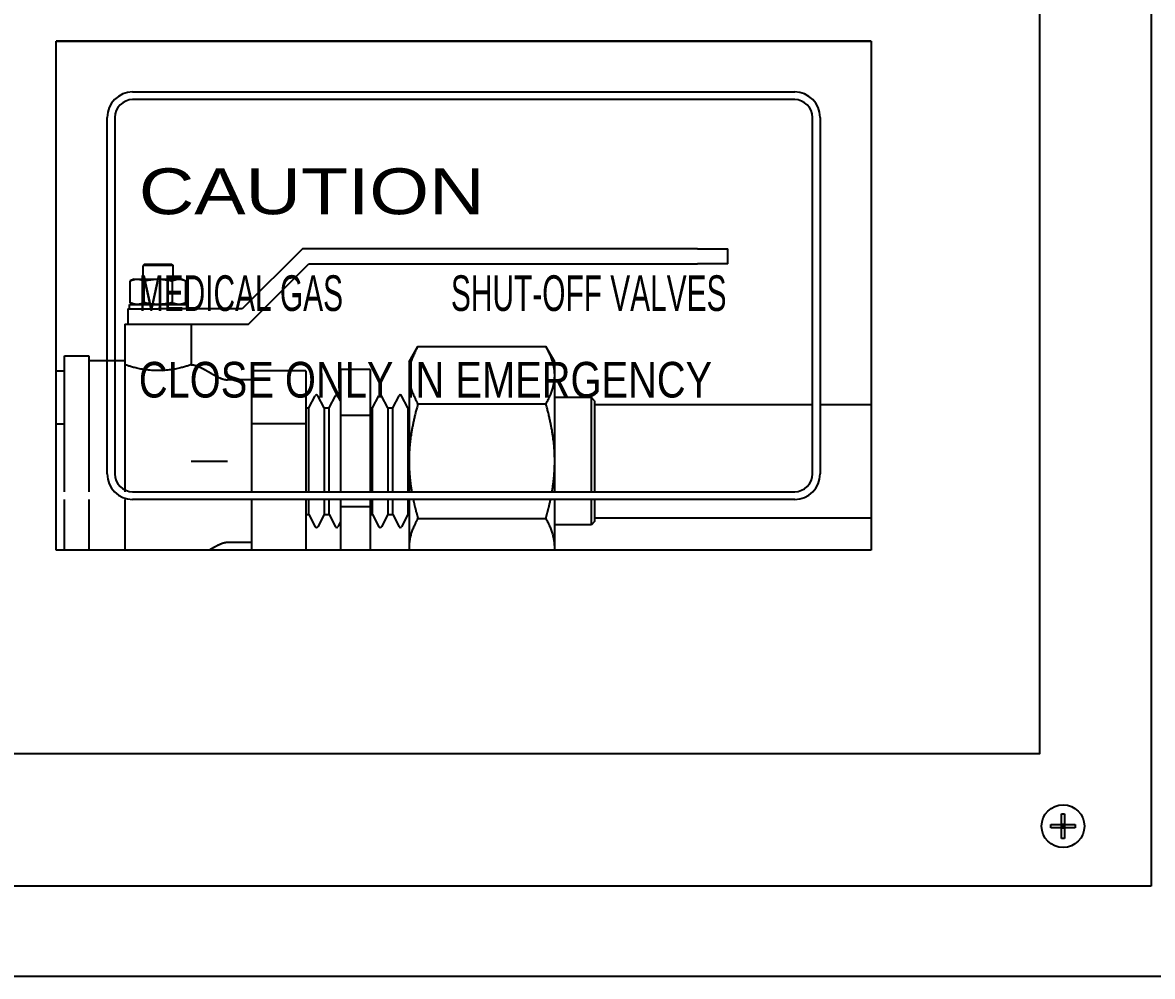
# Model space of a CAD drawing. Header units: millimetres. Extents: x 10903 to 284569, y 2319 to 62017.
# Drawn here: x 239135 to 239689, y 18832 to 19300 of the extents above; entities that cross this region are included whole.
import ezdxf

# ---------------------------------------------------------------- set-up
doc = ezdxf.new("R2010")
doc.units = ezdxf.units.MM
doc.layers.add('cps', color=7, linetype='Continuous')
doc.layers.add('CPST', color=6, linetype='Continuous')
doc.styles.add('SANSSERIF', font='sas_____.pfb', dxfattribs={"height": 10})

msp = doc.modelspace()

# ---------------------------------------------------------------- linework, layer by layer
at = {"layer": 'cps'}
for p, q in [((239688.83, 21143.95), (239688.83, 18875.75)), ((239551.35, 19290.7), (239151.35, 19290.7)), ((239151.35, 19290.7), (239551.35, 19290.7)), ((239151.35, 19290.7), (239551.35, 19290.7)), ((239551.35, 19290.7), (239151.35, 19290.7)), ((239151.35, 19040.7), (239151.35, 19290.7)), ((239551.35, 19290.7), (239551.35, 19040.7)), ((239551.35, 19290.7), (239551.35, 19040.7)), ((239188.85, 19265.7), (239513.85, 19265.7)), ((239188.85, 19265.7), (239513.85, 19265.7)), ((239513.85, 19261.95), (239188.85, 19261.95)), ((239513.85, 19261.95), (239188.85, 19261.95)), ((239176.35, 19078.2), (239176.35, 19253.2)), ((239176.35, 19078.2), (239176.35, 19253.2)), ((239180.1, 19253.2), (239180.1, 19078.2)), ((239180.1, 19253.2), (239180.1, 19078.2)), ((239522.6, 19078.2), (239522.6, 19253.2)), ((239522.6, 19078.2), (239522.6, 19253.2)), ((239526.35, 19253.2), (239526.35, 19078.2)), ((239526.35, 19253.2), (239526.35, 19078.2)), ((239188.85, 19069.45), (239513.85, 19069.45)), ((239188.85, 19069.45), (239513.85, 19069.45)), ((239513.85, 19065.7), (239188.85, 19065.7)), ((239513.85, 19065.7), (239188.85, 19065.7)), ((239551.35, 19040.7), (239151.35, 19040.7)), ((239551.35, 19040.7), (239151.35, 19040.7)), ((239644.8, 18911.25), (239646.36, 18911.25)), ((239644.8, 18906.03), (239644.8, 18911.25)), ((239646.36, 18911.25), (239646.36, 18906.03)), ((239639.58, 18906.03), (239644.8, 18906.03)), ((239639.58, 18904.47), (239639.58, 18906.03)), ((239644.8, 18904.47), (239639.58, 18904.47)), ((239646.36, 18906.03), (239644.8, 18906.03)), ((239644.8, 18906.03), (239645.58, 18905.25)), ((239644.8, 18904.47), (239644.8, 18906.03)), ((239645.58, 18905.25), (239644.8, 18905.25)), ((239645.58, 18905.25), (239644.8, 18904.47)), ((239644.8, 18904.47), (239646.36, 18904.47)), ((239644.8, 18899.25), (239644.8, 18904.47)), ((239645.58, 18905.25), (239646.36, 18906.03)), ((239645.58, 18906.03), (239645.58, 18905.25)), ((239646.36, 18905.25), (239645.58, 18905.25)), ((239646.36, 18904.47), (239645.58, 18905.25)), ((239645.58, 18905.25), (239645.58, 18904.47)), ((239646.36, 18906.03), (239646.36, 18904.47)), ((239646.36, 18906.03), (239651.58, 18906.03)), ((239646.36, 18904.47), (239646.36, 18899.25)), ((239651.58, 18904.47), (239646.36, 18904.47)), ((239651.58, 18906.03), (239651.58, 18904.47)), ((239646.36, 18899.25), (239644.8, 18899.25)), ((239688.83, 18875.75), (238682.33, 18875.75)), ((239733.08, 18831.5), (238638.08, 18831.5))]:
    msp.add_line(p, q, dxfattribs=at)
at = {"layer": 'cps', "color": 8}
for p, q in [((239272.26, 19188.76), (239242.67, 19159.17)), ((239272.26, 19188.76), (239242.67, 19159.17)), ((239466.2, 19188.76), (239272.26, 19188.76)), ((239466.2, 19188.76), (239272.26, 19188.76)), ((239466.2, 19188.76), (239480.99, 19188.76)), ((239466.2, 19188.76), (239480.99, 19188.76)), ((239480.99, 19181.37), (239480.99, 19188.76)), ((239480.99, 19181.37), (239480.99, 19188.76)), ((239194.69, 19181.22), (239193.95, 19180.48)), ((239194.69, 19181.22), (239193.95, 19180.48)), ((239201.35, 19180.48), (239193.95, 19180.48)), ((239193.95, 19173.82), (239193.95, 19180.48)), ((239193.95, 19173.82), (239193.95, 19180.48)), ((239201.35, 19180.48), (239193.95, 19180.48)), ((239194.69, 19181.22), (239201.35, 19181.22)), ((239194.69, 19181.22), (239201.35, 19181.22)), ((239201.35, 19181.22), (239208.01, 19181.22)), ((239201.35, 19181.22), (239208.01, 19181.22)), ((239208.75, 19180.48), (239201.35, 19180.48)), ((239208.75, 19180.48), (239201.35, 19180.48)), ((239208.01, 19181.22), (239208.75, 19180.48)), ((239208.01, 19181.22), (239208.75, 19180.48)), ((239208.75, 19173.82), (239208.75, 19180.48)), ((239208.75, 19173.82), (239208.75, 19180.48)), ((239245.74, 19151.77), (239275.33, 19181.37)), ((239245.74, 19151.77), (239275.33, 19181.37)), ((239275.33, 19181.37), (239466.2, 19181.37)), ((239275.33, 19181.37), (239466.2, 19181.37)), ((239480.99, 19181.37), (239466.2, 19181.37)), ((239480.99, 19181.37), (239466.2, 19181.37)), ((239189.51, 19173.82), (239187.68, 19172.96)), ((239189.51, 19173.82), (239187.68, 19172.96)), ((239189.51, 19173.82), (239201.35, 19173.82)), ((239189.51, 19173.82), (239201.35, 19173.82)), ((239201.35, 19173.82), (239213.19, 19173.82)), ((239201.35, 19173.82), (239213.19, 19173.82)), ((239213.19, 19173.82), (239215.02, 19172.96)), ((239213.19, 19173.82), (239215.02, 19172.96)), ((239187.68, 19162.25), (239187.68, 19172.96)), ((239187.68, 19162.25), (239187.68, 19172.96)), ((239194.51, 19162.25), (239194.51, 19172.96)), ((239194.51, 19162.25), (239194.51, 19172.96)), ((239208.18, 19172.96), (239208.18, 19162.25)), ((239208.18, 19172.96), (239208.18, 19162.25)), ((239215.02, 19162.25), (239215.02, 19172.96)), ((239215.02, 19162.25), (239215.02, 19172.96)), ((239189.51, 19161.39), (239187.68, 19162.25)), ((239189.51, 19161.39), (239187.68, 19162.25)), ((239213.19, 19161.39), (239215.02, 19162.25)), ((239213.19, 19161.39), (239215.02, 19162.25)), ((239186.55, 19159.17), (239186.55, 19151.77)), ((239186.55, 19159.17), (239201.35, 19159.17)), ((239186.55, 19159.17), (239201.35, 19159.17)), ((239186.55, 19159.17), (239186.55, 19151.77)), ((239187.29, 19159.17), (239187.29, 19161.39)), ((239187.29, 19161.39), (239201.35, 19161.39)), ((239187.29, 19161.39), (239201.35, 19161.39)), ((239187.29, 19159.17), (239187.29, 19161.39)), ((239201.35, 19161.39), (239215.4, 19161.39)), ((239201.35, 19161.39), (239215.4, 19161.39)), ((239242.67, 19159.17), (239201.35, 19159.17)), ((239242.67, 19159.17), (239201.35, 19159.17)), ((239215.4, 19159.17), (239215.4, 19161.39)), ((239215.4, 19159.17), (239215.4, 19161.39)), ((239185.07, 19151.77), (239208.13, 19151.77)), ((239185.07, 19151.77), (239185.07, 19133.93)), ((239185.07, 19151.77), (239185.07, 19133.93)), ((239185.07, 19151.77), (239208.13, 19151.77)), ((239208.13, 19151.77), (239245.74, 19151.77)), ((239208.13, 19151.77), (239245.74, 19151.77)), ((239217.62, 19151.77), (239217.62, 19131.8)), ((239217.62, 19151.77), (239217.62, 19131.8)), ((239324.55, 19133.2), (239328.91, 19140.74)), ((239324.55, 19133.2), (239328.91, 19140.74)), ((239328.91, 19140.74), (239391.7, 19140.74)), ((239328.91, 19140.74), (239391.7, 19140.74)), ((239396.05, 19133.2), (239391.7, 19140.74)), ((239396.05, 19133.2), (239391.7, 19140.74)), ((239155.48, 19069.45), (239155.48, 19136.24)), ((239155.48, 19136.24), (239167.32, 19136.24)), ((239155.48, 19136.24), (239167.32, 19136.24)), ((239155.48, 19069.45), (239155.48, 19136.24)), ((239167.32, 19136.24), (239167.32, 19069.45)), ((239167.32, 19136.24), (239167.32, 19069.45)), ((239167.32, 19133.93), (239185.07, 19133.93)), ((239167.32, 19133.93), (239185.07, 19133.93)), ((239185.07, 19133.93), (239185.07, 19069.45)), ((239185.07, 19133.93), (239185.07, 19069.45)), ((239290.94, 19129.44), (239290.94, 19106.94)), ((239305.41, 19129.44), (239290.94, 19129.44)), ((239305.41, 19129.44), (239290.94, 19129.44)), ((239290.94, 19129.44), (239290.94, 19106.94)), ((239305.41, 19129.44), (239305.41, 19106.94)), ((239305.41, 19129.44), (239305.41, 19106.94)), ((239324.55, 19133.2), (239324.55, 19126.67)), ((239324.55, 19133.2), (239324.55, 19126.67)), ((239396.05, 19126.67), (239396.05, 19133.2)), ((239396.05, 19126.67), (239396.05, 19133.2)), ((239151.35, 19128.84), (239155.48, 19128.84)), ((239151.35, 19128.84), (239155.48, 19128.84)), ((239247.22, 19124.4), (239235.38, 19124.4)), ((239247.22, 19124.4), (239235.38, 19124.4)), ((239247.22, 19128.84), (239247.22, 19102.84)), ((239273.85, 19128.84), (239247.22, 19128.84)), ((239273.85, 19128.84), (239247.22, 19128.84)), ((239247.22, 19128.84), (239247.22, 19102.84)), ((239273.85, 19128.84), (239273.85, 19102.84)), ((239273.85, 19128.84), (239273.85, 19102.84)), ((239324.55, 19126.67), (239324.55, 19084.45)), ((239324.55, 19126.67), (239324.55, 19084.45)), ((239396.05, 19084.45), (239396.05, 19126.67)), ((239396.05, 19084.45), (239396.05, 19126.67)), ((239275.41, 19110.67), (239278.5, 19116.61)), ((239275.41, 19110.67), (239278.5, 19116.61)), ((239282.83, 19110.67), (239279.74, 19116.61)), ((239282.83, 19110.67), (239279.74, 19116.61)), ((239285.31, 19110.67), (239288.4, 19116.61)), ((239285.31, 19110.67), (239288.4, 19116.61)), ((239290.94, 19114.11), (239289.64, 19116.61)), ((239290.94, 19114.11), (239289.64, 19116.61)), ((239306.65, 19110.67), (239309.74, 19116.61)), ((239306.65, 19110.67), (239309.74, 19116.61)), ((239314.07, 19110.67), (239310.97, 19116.61)), ((239314.07, 19110.67), (239310.97, 19116.61)), ((239316.54, 19110.67), (239319.63, 19116.61)), ((239316.54, 19110.67), (239319.63, 19116.61)), ((239323.96, 19110.67), (239320.87, 19116.61)), ((239323.96, 19110.67), (239320.87, 19116.61)), ((239328.91, 19112.6), (239391.7, 19112.6)), ((239328.91, 19112.6), (239391.7, 19112.6)), ((239414.04, 19115.7), (239396.05, 19115.7)), ((239414.04, 19115.7), (239396.05, 19115.7)), ((239414.04, 19111.52), (239414.04, 19115.7)), ((239415.66, 19114.08), (239414.04, 19115.7)), ((239415.66, 19114.08), (239414.04, 19115.7)), ((239414.04, 19111.52), (239414.04, 19115.7)), ((239415.66, 19114.08), (239415.66, 19110.11)), ((239415.66, 19114.08), (239415.66, 19110.11)), ((239273.85, 19110.67), (239275.41, 19110.67)), ((239273.85, 19110.67), (239275.41, 19110.67)), ((239275.41, 19097.56), (239275.41, 19110.67)), ((239275.41, 19097.56), (239275.41, 19110.67)), ((239282.83, 19110.67), (239282.83, 19097.56)), ((239282.83, 19110.67), (239285.31, 19110.67)), ((239282.83, 19110.67), (239285.31, 19110.67)), ((239282.83, 19110.67), (239282.83, 19097.56)), ((239285.31, 19097.56), (239285.31, 19110.67)), ((239285.31, 19097.56), (239285.31, 19110.67)), ((239290.94, 19106.94), (239290.94, 19069.45)), ((239305.41, 19106.94), (239290.94, 19106.94)), ((239305.41, 19106.94), (239290.94, 19106.94)), ((239290.94, 19106.94), (239290.94, 19069.45)), ((239305.41, 19110.67), (239306.65, 19110.67)), ((239305.41, 19110.67), (239306.65, 19110.67)), ((239305.41, 19106.94), (239305.41, 19069.45)), ((239305.41, 19106.94), (239305.41, 19069.45)), ((239306.65, 19097.56), (239306.65, 19110.67)), ((239306.65, 19097.56), (239306.65, 19110.67)), ((239314.07, 19110.67), (239314.07, 19097.56)), ((239314.07, 19110.67), (239316.54, 19110.67)), ((239314.07, 19110.67), (239316.54, 19110.67)), ((239314.07, 19110.67), (239314.07, 19097.56)), ((239316.54, 19097.56), (239316.54, 19110.67)), ((239316.54, 19097.56), (239316.54, 19110.67)), ((239323.96, 19110.67), (239323.96, 19097.56)), ((239323.96, 19110.67), (239324.55, 19110.67)), ((239323.96, 19110.67), (239324.55, 19110.67)), ((239323.96, 19110.67), (239323.96, 19097.56)), ((239414.04, 19069.45), (239414.04, 19111.52)), ((239414.04, 19069.45), (239414.04, 19111.52)), ((239415.66, 19112.23), (239522.6, 19112.23)), ((239415.66, 19112.23), (239522.6, 19112.23)), ((239415.66, 19110.11), (239415.66, 19069.45)), ((239415.66, 19110.11), (239415.66, 19069.45)), ((239526.35, 19112.23), (239551.35, 19112.23)), ((239526.35, 19112.23), (239551.35, 19112.23)), ((239151.35, 19102.84), (239155.48, 19102.84)), ((239151.35, 19102.84), (239155.48, 19102.84)), ((239273.85, 19102.84), (239247.22, 19102.84)), ((239247.22, 19102.84), (239247.22, 19069.45)), ((239247.22, 19102.84), (239247.22, 19069.45)), ((239273.85, 19102.84), (239247.22, 19102.84)), ((239273.85, 19102.84), (239273.85, 19069.45)), ((239273.85, 19102.84), (239273.85, 19069.45)), ((239275.41, 19069.45), (239275.41, 19097.56)), ((239275.41, 19069.45), (239275.41, 19097.56)), ((239282.83, 19097.56), (239282.83, 19069.45)), ((239282.83, 19097.56), (239282.83, 19069.45)), ((239285.31, 19069.45), (239285.31, 19097.56)), ((239285.31, 19069.45), (239285.31, 19097.56)), ((239306.65, 19069.45), (239306.65, 19097.56)), ((239306.65, 19069.45), (239306.65, 19097.56)), ((239314.07, 19097.56), (239314.07, 19069.45)), ((239314.07, 19097.56), (239314.07, 19069.45)), ((239316.54, 19069.45), (239316.54, 19097.56)), ((239316.54, 19069.45), (239316.54, 19097.56)), ((239323.96, 19097.56), (239323.96, 19069.45)), ((239323.96, 19097.56), (239323.96, 19069.45)), ((239324.55, 19084.45), (239324.55, 19069.45)), ((239324.55, 19084.45), (239324.55, 19069.45)), ((239396.05, 19069.45), (239396.05, 19084.45)), ((239396.05, 19069.45), (239396.05, 19084.45)), ((239155.48, 19040.7), (239155.48, 19065.7)), ((239155.48, 19040.7), (239155.48, 19065.7)), ((239167.32, 19065.7), (239167.32, 19040.7)), ((239167.32, 19065.7), (239167.32, 19040.7)), ((239185.07, 19065.7), (239185.07, 19040.7)), ((239185.07, 19065.7), (239185.07, 19040.7)), ((239247.22, 19065.7), (239247.22, 19040.7)), ((239247.22, 19065.7), (239247.22, 19040.7)), ((239273.85, 19065.7), (239273.85, 19040.7)), ((239273.85, 19065.7), (239273.85, 19040.7)), ((239275.41, 19058.23), (239275.41, 19065.7)), ((239275.41, 19058.23), (239275.41, 19065.7)), ((239282.83, 19065.7), (239282.83, 19058.23)), ((239282.83, 19065.7), (239282.83, 19058.23)), ((239285.31, 19058.23), (239285.31, 19065.7)), ((239285.31, 19058.23), (239285.31, 19065.7)), ((239290.94, 19065.7), (239290.94, 19061.96)), ((239290.94, 19065.7), (239290.94, 19061.96)), ((239305.41, 19065.7), (239305.41, 19061.96)), ((239305.41, 19065.7), (239305.41, 19061.96)), ((239306.65, 19058.23), (239306.65, 19065.7)), ((239306.65, 19058.23), (239306.65, 19065.7)), ((239314.07, 19065.7), (239314.07, 19058.23)), ((239314.07, 19065.7), (239314.07, 19058.23)), ((239316.54, 19058.23), (239316.54, 19065.7)), ((239316.54, 19058.23), (239316.54, 19065.7)), ((239323.96, 19065.7), (239323.96, 19058.23)), ((239323.96, 19065.7), (239323.96, 19058.23)), ((239324.55, 19065.7), (239324.55, 19042.23)), ((239324.55, 19065.7), (239324.55, 19042.23)), ((239396.05, 19042.23), (239396.05, 19065.7)), ((239396.05, 19042.23), (239396.05, 19065.7)), ((239414.04, 19053.2), (239414.04, 19065.7)), ((239414.04, 19053.2), (239414.04, 19065.7)), ((239415.66, 19065.7), (239415.66, 19054.83)), ((239415.66, 19065.7), (239415.66, 19054.83)), ((239273.85, 19058.23), (239275.41, 19058.23)), ((239273.85, 19058.23), (239275.41, 19058.23)), ((239275.41, 19058.23), (239278.5, 19052.29)), ((239275.41, 19058.23), (239278.5, 19052.29)), ((239282.83, 19058.23), (239279.74, 19052.29)), ((239282.83, 19058.23), (239279.74, 19052.29)), ((239282.83, 19058.23), (239285.31, 19058.23)), ((239282.83, 19058.23), (239285.31, 19058.23)), ((239285.31, 19058.23), (239288.4, 19052.29)), ((239285.31, 19058.23), (239288.4, 19052.29)), ((239290.94, 19061.96), (239290.94, 19040.7)), ((239305.41, 19061.96), (239290.94, 19061.96)), ((239305.41, 19061.96), (239290.94, 19061.96)), ((239290.94, 19061.96), (239290.94, 19040.7)), ((239305.41, 19061.96), (239305.41, 19040.7)), ((239305.41, 19061.96), (239305.41, 19040.7)), ((239305.41, 19058.23), (239306.65, 19058.23)), ((239305.41, 19058.23), (239306.65, 19058.23)), ((239306.65, 19058.23), (239309.74, 19052.29)), ((239306.65, 19058.23), (239309.74, 19052.29)), ((239314.07, 19058.23), (239310.97, 19052.29)), ((239314.07, 19058.23), (239310.97, 19052.29)), ((239314.07, 19058.23), (239316.54, 19058.23)), ((239314.07, 19058.23), (239316.54, 19058.23)), ((239316.54, 19058.23), (239319.63, 19052.29)), ((239316.54, 19058.23), (239319.63, 19052.29)), ((239323.96, 19058.23), (239320.87, 19052.29)), ((239323.96, 19058.23), (239320.87, 19052.29)), ((239323.96, 19058.23), (239324.55, 19058.23)), ((239323.96, 19058.23), (239324.55, 19058.23)), ((239290.94, 19054.79), (239289.64, 19052.29)), ((239290.94, 19054.79), (239289.64, 19052.29)), ((239328.91, 19056.31), (239391.7, 19056.31)), ((239328.91, 19056.31), (239391.7, 19056.31)), ((239414.04, 19053.2), (239396.05, 19053.2)), ((239414.04, 19053.2), (239396.05, 19053.2)), ((239415.66, 19054.83), (239414.04, 19053.2)), ((239415.66, 19054.83), (239414.04, 19053.2)), ((239415.66, 19056.68), (239551.35, 19056.68)), ((239415.66, 19056.68), (239551.35, 19056.68)), ((239247.22, 19044.5), (239235.38, 19044.5)), ((239247.22, 19044.5), (239235.38, 19044.5)), ((239324.55, 19042.23), (239324.55, 19040.7)), ((239324.55, 19042.23), (239324.55, 19040.7)), ((239396.05, 19040.7), (239396.05, 19042.23)), ((239396.05, 19040.7), (239396.05, 19042.23))]:
    msp.add_line(p, q, dxfattribs=at)
at = {"layer": 'cps'}
msp.add_circle((239645.58, 18905.25), 10.5, dxfattribs=at)
for centre, radius, start, end in [((239188.85, 19253.2), 12.5, 90, 180), ((239513.85, 19253.2), 12.5, 0, 90), ((239513.85, 19253.2), 12.5, 0, 90), ((239188.85, 19253.2), 8.75, 90, 180), ((239513.85, 19253.2), 8.75, 0, 90), ((239513.85, 19253.2), 8.75, 0, 90), ((239188.85, 19078.2), 12.5, 180, 270), ((239188.85, 19078.2), 8.75, 180, 270), ((239513.85, 19078.2), 12.5, 270, 0), ((239513.85, 19078.2), 8.75, 270, 0), ((239513.85, 19078.2), 8.75, 270, 0), ((239513.85, 19078.2), 12.5, 270, 0)]:
    msp.add_arc(centre, radius, start, end, dxfattribs=at)
at = {"layer": 'cps', "color": 8}
for centre, start, end in [((239279.12, 19116.29), 27.5, 152.5), ((239279.12, 19116.29), 27.5, 152.5), ((239289.02, 19116.29), 27.5, 152.5), ((239289.02, 19116.29), 27.5, 152.5), ((239310.36, 19116.29), 27.5, 152.5), ((239310.36, 19116.29), 27.5, 152.5), ((239320.25, 19116.29), 27.5, 152.5), ((239320.25, 19116.29), 27.5, 152.5), ((239279.12, 19052.61), 207.5, 332.5), ((239279.12, 19052.61), 207.5, 332.5), ((239289.02, 19052.61), 207.5, 332.5), ((239289.02, 19052.61), 207.5, 332.5), ((239310.36, 19052.61), 207.5, 332.5), ((239310.36, 19052.61), 207.5, 332.5), ((239320.25, 19052.61), 207.5, 332.5), ((239320.25, 19052.61), 207.5, 332.5)]:
    msp.add_arc(centre, 0.697, start, end, dxfattribs=at)
for points, weights in [([(239187.68, 19172.96), (239191.09, 19174.56), (239194.51, 19172.96)], [1, 1.15470053838, 1]), ([(239187.68, 19172.96), (239191.09, 19174.56), (239194.51, 19172.96)], [1, 1.15470053838, 1]), ([(239194.51, 19172.96), (239201.35, 19174.56), (239208.18, 19172.96)], [1, 1.15470053838, 1]), ([(239194.51, 19172.96), (239201.35, 19174.56), (239208.18, 19172.96)], [1, 1.15470053838, 1]), ([(239208.18, 19172.96), (239211.6, 19174.56), (239215.02, 19172.96)], [1, 1.15470053838, 1]), ([(239208.18, 19172.96), (239211.6, 19174.56), (239215.02, 19172.96)], [1, 1.15470053838, 1]), ([(239194.51, 19162.25), (239191.09, 19160.65), (239187.68, 19162.25)], [1, 1.15470053838, 1]), ([(239194.51, 19162.25), (239191.09, 19160.65), (239187.68, 19162.25)], [1, 1.15470053838, 1]), ([(239208.18, 19162.25), (239201.35, 19160.65), (239194.51, 19162.25)], [1, 1.15470053838, 1]), ([(239208.18, 19162.25), (239201.35, 19160.65), (239194.51, 19162.25)], [1, 1.15470053838, 1]), ([(239215.02, 19162.25), (239211.6, 19160.65), (239208.18, 19162.25)], [1, 1.15470053838, 1]), ([(239215.02, 19162.25), (239211.6, 19160.65), (239208.18, 19162.25)], [1, 1.15470053838, 1]), ([(239328.91, 19140.74), (239324.55, 19133.2), (239324.55, 19126.67)], [1.01981541865, 1.04818815859, 1]), ([(239328.91, 19140.74), (239324.55, 19133.2), (239324.55, 19126.67)], [1.01981541865, 1.04818815859, 1]), ([(239396.05, 19126.67), (239396.05, 19133.2), (239391.7, 19140.74)], [1, 1.04818815859, 1.01981541865]), ([(239396.05, 19126.67), (239396.05, 19133.2), (239391.7, 19140.74)], [1, 1.04818815859, 1.01981541865]), ([(239324.55, 19126.67), (239324.55, 19120.14), (239328.91, 19112.6)], [1, 1.04818815859, 1.01981541865]), ([(239324.55, 19126.67), (239324.55, 19120.14), (239328.91, 19112.6)], [1, 1.04818815859, 1.01981541865]), ([(239391.7, 19112.6), (239396.05, 19120.14), (239396.05, 19126.67)], [1.01981541865, 1.04818815859, 1]), ([(239391.7, 19112.6), (239396.05, 19120.14), (239396.05, 19126.67)], [1.01981541865, 1.04818815859, 1]), ([(239328.91, 19112.6), (239324.55, 19097.51), (239324.55, 19084.45)], [1.01981541865, 1.04818815859, 1]), ([(239328.91, 19112.6), (239324.55, 19097.51), (239324.55, 19084.45)], [1.01981541865, 1.04818815859, 1]), ([(239396.05, 19084.45), (239396.05, 19097.51), (239391.7, 19112.6)], [1, 1.04818815859, 1.01981541865]), ([(239396.05, 19084.45), (239396.05, 19097.51), (239391.7, 19112.6)], [1, 1.04818815859, 1.01981541865]), ([(239324.55, 19084.45), (239324.55, 19077.12), (239325.85, 19069.45)], [1, 1.02648243742, 1.02984197653]), ([(239324.55, 19084.45), (239324.55, 19077.12), (239325.85, 19069.45)], [1, 1.02648243742, 1.02984197653]), ([(239394.75, 19069.45), (239396.05, 19077.12), (239396.05, 19084.45)], [1.02984197653, 1.02648243742, 1]), ([(239394.75, 19069.45), (239396.05, 19077.12), (239396.05, 19084.45)], [1.02984197653, 1.02648243742, 1]), ([(239326.56, 19065.7), (239327.5, 19061.18), (239328.91, 19056.31)], [1.03011135966, 1.0288135657, 1.01981541865]), ([(239326.56, 19065.7), (239327.5, 19061.18), (239328.91, 19056.31)], [1.03011135966, 1.0288135657, 1.01981541865]), ([(239391.7, 19056.31), (239393.1, 19061.18), (239394.04, 19065.7)], [1.01981541865, 1.0288135657, 1.03011135966]), ([(239391.7, 19056.31), (239393.1, 19061.18), (239394.04, 19065.7)], [1.01981541865, 1.0288135657, 1.03011135966]), ([(239328.91, 19056.31), (239324.55, 19048.76), (239324.55, 19042.23)], [1.01981541865, 1.04818815859, 1]), ([(239328.91, 19056.31), (239324.55, 19048.76), (239324.55, 19042.23)], [1.01981541865, 1.04818815859, 1]), ([(239396.05, 19042.23), (239396.05, 19048.76), (239391.7, 19056.31)], [1, 1.04818815859, 1.01981541865]), ([(239396.05, 19042.23), (239396.05, 19048.76), (239391.7, 19056.31)], [1, 1.04818815859, 1.01981541865]), ([(239324.55, 19042.23), (239324.55, 19041.47), (239324.61, 19040.7)], [1, 1.00541307684, 1.00986007001]), ([(239324.55, 19042.23), (239324.55, 19041.47), (239324.61, 19040.7)], [1, 1.00541307684, 1.00986007001]), ([(239396, 19040.7), (239396.05, 19041.47), (239396.05, 19042.23)], [1.00986007001, 1.00541307684, 1]), ([(239396, 19040.7), (239396.05, 19041.47), (239396.05, 19042.23)], [1.00986007001, 1.00541307684, 1])]:
    msp.add_rational_spline(points, weights, degree=2, dxfattribs=at)
for points, degree, knots in [([(239217.62, 19131.8), (239217.62, 19131.8), (239217.52, 19131.76), (239217.11, 19131.62), (239216.79, 19131.52), (239215.96, 19131.25), (239215.44, 19131.09), (239214.25, 19130.74), (239213.57, 19130.56), (239212.14, 19130.2), (239211.33, 19130.01), (239209.56, 19129.66), (239208.6, 19129.49), (239206.6, 19129.21), (239205.55, 19129.1), (239203.44, 19128.95), (239202.38, 19128.91), (239200.32, 19128.91), (239199.25, 19128.95), (239197.14, 19129.1), (239196.1, 19129.21), (239194.1, 19129.49), (239193.14, 19129.66), (239191.37, 19130.01), (239190.56, 19130.2), (239189.12, 19130.56), (239188.45, 19130.74), (239187.26, 19131.09), (239186.74, 19131.25), (239185.9, 19131.52), (239185.59, 19131.62), (239185.17, 19131.76), (239185.07, 19131.8), (239185.07, 19131.8)], 3, [16.722796, 16.722796, 16.722796, 16.722796, 18.812593, 18.812593, 20.90239, 20.90239, 22.992187, 22.992187, 25.081984, 25.081984, 27.172886, 27.172886, 29.263788, 29.263788, 31.354689, 31.354689, 33.445591, 33.445591, 35.536493, 35.536493, 37.627395, 37.627395, 39.718297, 39.718297, 41.809198, 41.809198, 43.898995, 43.898995, 45.988793, 45.988793, 48.07859, 48.07859, 50.168387, 50.168387, 50.168387, 50.168387]), ([(239217.62, 19131.8), (239217.62, 19131.8), (239217.52, 19131.76), (239217.11, 19131.62), (239216.79, 19131.52), (239215.96, 19131.25), (239215.44, 19131.09), (239214.25, 19130.74), (239213.57, 19130.56), (239212.14, 19130.2), (239211.33, 19130.01), (239209.56, 19129.66), (239208.6, 19129.49), (239206.6, 19129.21), (239205.55, 19129.1), (239203.44, 19128.95), (239202.38, 19128.91), (239200.32, 19128.91), (239199.25, 19128.95), (239197.14, 19129.1), (239196.1, 19129.21), (239194.1, 19129.49), (239193.14, 19129.66), (239191.37, 19130.01), (239190.56, 19130.2), (239189.12, 19130.56), (239188.45, 19130.74), (239187.26, 19131.09), (239186.74, 19131.25), (239185.9, 19131.52), (239185.59, 19131.62), (239185.17, 19131.76), (239185.07, 19131.8), (239185.07, 19131.8)], 3, [16.722796, 16.722796, 16.722796, 16.722796, 18.812593, 18.812593, 20.90239, 20.90239, 22.992187, 22.992187, 25.081984, 25.081984, 27.172886, 27.172886, 29.263788, 29.263788, 31.354689, 31.354689, 33.445591, 33.445591, 35.536493, 35.536493, 37.627395, 37.627395, 39.718297, 39.718297, 41.809198, 41.809198, 43.898995, 43.898995, 45.988793, 45.988793, 48.07859, 48.07859, 50.168387, 50.168387, 50.168387, 50.168387]), ([(239217.62, 19131.8), (239217.88, 19131.79), (239218.13, 19131.77), (239218.39, 19131.75), (239218.64, 19131.71), (239218.89, 19131.66), (239219.14, 19131.61), (239219.39, 19131.55), (239219.63, 19131.48), (239219.88, 19131.4), (239220.12, 19131.33), (239220.46, 19131.21), (239220.8, 19131.08), (239221.13, 19130.94), (239221.46, 19130.8), (239221.79, 19130.65), (239222.12, 19130.5), (239222.44, 19130.34), (239223, 19130.06), (239223.55, 19129.77), (239224.09, 19129.48), (239224.63, 19129.17), (239225.17, 19128.87), (239225.71, 19128.56), (239226.25, 19128.25), (239226.78, 19127.94), (239227.32, 19127.62), (239227.86, 19127.31), (239229.02, 19126.66), (239230.2, 19126.04), (239231.39, 19125.46), (239231.86, 19125.26), (239232.34, 19125.07), (239232.82, 19124.9), (239233.3, 19124.74), (239233.64, 19124.65), (239233.98, 19124.56), (239234.33, 19124.5), (239234.68, 19124.45), (239235.03, 19124.41), (239235.38, 19124.4)], 1, [0, 0, 0.101689, 0.203377, 0.305066, 0.406755, 0.508443, 0.610132, 0.711821, 0.813509, 0.915198, 1.016887, 1.16095, 1.305013, 1.449076, 1.593139, 1.737202, 1.881265, 2.025327, 2.273548, 2.521768, 2.769988, 3.018208, 3.266428, 3.514648, 3.762868, 4.011088, 4.259308, 4.507528, 5.039454, 5.571381, 6.103307, 6.307206, 6.511106, 6.715005, 6.918904, 7.059297, 7.199689, 7.340081, 7.480474, 7.620866, 7.761258, 7.761258]), ([(239217.62, 19131.8), (239217.88, 19131.79), (239218.13, 19131.77), (239218.39, 19131.75), (239218.64, 19131.71), (239218.89, 19131.66), (239219.14, 19131.61), (239219.39, 19131.55), (239219.63, 19131.48), (239219.88, 19131.4), (239220.12, 19131.33), (239220.46, 19131.21), (239220.8, 19131.08), (239221.13, 19130.94), (239221.46, 19130.8), (239221.79, 19130.65), (239222.12, 19130.5), (239222.44, 19130.34), (239223, 19130.06), (239223.55, 19129.77), (239224.09, 19129.48), (239224.63, 19129.17), (239225.17, 19128.87), (239225.71, 19128.56), (239226.25, 19128.25), (239226.78, 19127.94), (239227.32, 19127.62), (239227.86, 19127.31), (239229.02, 19126.66), (239230.2, 19126.04), (239231.39, 19125.46), (239231.86, 19125.26), (239232.34, 19125.07), (239232.82, 19124.9), (239233.3, 19124.74), (239233.64, 19124.65), (239233.98, 19124.56), (239234.33, 19124.5), (239234.68, 19124.45), (239235.03, 19124.41), (239235.38, 19124.4)], 1, [0, 0, 0.101689, 0.203377, 0.305066, 0.406755, 0.508443, 0.610132, 0.711821, 0.813509, 0.915198, 1.016887, 1.16095, 1.305013, 1.449076, 1.593139, 1.737202, 1.881265, 2.025327, 2.273548, 2.521768, 2.769988, 3.018208, 3.266428, 3.514648, 3.762868, 4.011088, 4.259308, 4.507528, 5.039454, 5.571381, 6.103307, 6.307206, 6.511106, 6.715005, 6.918904, 7.059297, 7.199689, 7.340081, 7.480474, 7.620866, 7.761258, 7.761258]), ([(239217.62, 19084.45), (239218.47, 19084.45), (239219.39, 19084.45), (239220.36, 19084.45), (239221.31, 19084.45), (239222.31, 19084.45), (239223.33, 19084.45), (239224.35, 19084.45), (239225.4, 19084.45), (239226.46, 19084.45), (239227.52, 19084.45), (239228.59, 19084.45), (239229.63, 19084.45), (239230.68, 19084.45), (239231.7, 19084.45), (239232.68, 19084.45), (239233.64, 19084.45), (239234.54, 19084.45), (239235.38, 19084.45)], 3, [0, 0, 0, 0, 0.167953, 0.167953, 0.167953, 0.332343, 0.332343, 0.332343, 0.497643, 0.497643, 0.497643, 0.66511, 0.66511, 0.66511, 0.834009, 0.834009, 0.834009, 1, 1, 1, 1]), ([(239217.62, 19084.45), (239218.47, 19084.45), (239219.39, 19084.45), (239220.36, 19084.45), (239221.31, 19084.45), (239222.31, 19084.45), (239223.33, 19084.45), (239224.35, 19084.45), (239225.4, 19084.45), (239226.46, 19084.45), (239227.52, 19084.45), (239228.59, 19084.45), (239229.63, 19084.45), (239230.68, 19084.45), (239231.7, 19084.45), (239232.68, 19084.45), (239233.64, 19084.45), (239234.54, 19084.45), (239235.38, 19084.45)], 3, [0, 0, 0, 0, 0.167953, 0.167953, 0.167953, 0.332343, 0.332343, 0.332343, 0.497643, 0.497643, 0.497643, 0.66511, 0.66511, 0.66511, 0.834009, 0.834009, 0.834009, 1, 1, 1, 1]), ([(239235.38, 19044.5), (239235.12, 19044.5), (239234.87, 19044.48), (239234.62, 19044.45), (239234.37, 19044.41), (239234.11, 19044.37), (239233.86, 19044.31), (239233.61, 19044.25), (239233.37, 19044.18), (239233.12, 19044.11), (239232.88, 19044.03), (239232.54, 19043.91), (239232.2, 19043.78), (239231.87, 19043.65), (239231.54, 19043.5), (239231.21, 19043.36), (239230.88, 19043.2), (239230.56, 19043.05), (239230.01, 19042.77), (239229.46, 19042.48), (239228.91, 19042.18), (239228.37, 19041.88), (239227.83, 19041.57), (239227.29, 19041.26), (239226.75, 19040.95), (239226.33, 19040.7)], 1, [0, 0, 0.101689, 0.203377, 0.305066, 0.406755, 0.508443, 0.610132, 0.711821, 0.813509, 0.915198, 1.016887, 1.16095, 1.305013, 1.449076, 1.593139, 1.737202, 1.881265, 2.025327, 2.273548, 2.521768, 2.769988, 3.018208, 3.266428, 3.514648, 3.762868, 3.961279, 3.961279]), ([(239235.38, 19044.5), (239235.12, 19044.5), (239234.87, 19044.48), (239234.62, 19044.45), (239234.37, 19044.41), (239234.11, 19044.37), (239233.86, 19044.31), (239233.61, 19044.25), (239233.37, 19044.18), (239233.12, 19044.11), (239232.88, 19044.03), (239232.54, 19043.91), (239232.2, 19043.78), (239231.87, 19043.65), (239231.54, 19043.5), (239231.21, 19043.36), (239230.88, 19043.2), (239230.56, 19043.05), (239230.01, 19042.77), (239229.46, 19042.48), (239228.91, 19042.18), (239228.37, 19041.88), (239227.83, 19041.57), (239227.29, 19041.26), (239226.75, 19040.95), (239226.33, 19040.7)], 1, [0, 0, 0.101689, 0.203377, 0.305066, 0.406755, 0.508443, 0.610132, 0.711821, 0.813509, 0.915198, 1.016887, 1.16095, 1.305013, 1.449076, 1.593139, 1.737202, 1.881265, 2.025327, 2.273548, 2.521768, 2.769988, 3.018208, 3.266428, 3.514648, 3.762868, 3.961279, 3.961279])]:
    msp.add_open_spline(points, degree=degree, knots=knots, dxfattribs=at)
at = {"layer": 'CPST', "color": 2}
msp.add_lwpolyline([(239004.96, 21076.96), (239634.02, 21076.96), (239634.02, 18940.7), (239004.96, 18940.7)], close=True, dxfattribs=at)

# ---------------------------------------------------------------- texts
at = {"layer": 'cps', "style": 'SANSSERIF', "width": 1.2}
msp.add_text('CAUTION', height=22.5, dxfattribs=at).set_placement((239191.89, 19205.7))
at = {"layer": 'cps', "color": 8, "style": 'SANSSERIF'}
for s, width, p in [('MEDICAL GAS             SHUT-OFF VALVES', 0.6, (239191.89, 19158.2)), ('CLOSE ONLY IN EMERGENCY', 0.8, (239191.89, 19115.7))]:
    msp.add_text(s, height=17.5, dxfattribs=dict(at, width=width)).set_placement(p)

doc.saveas('drawing.dxf')
